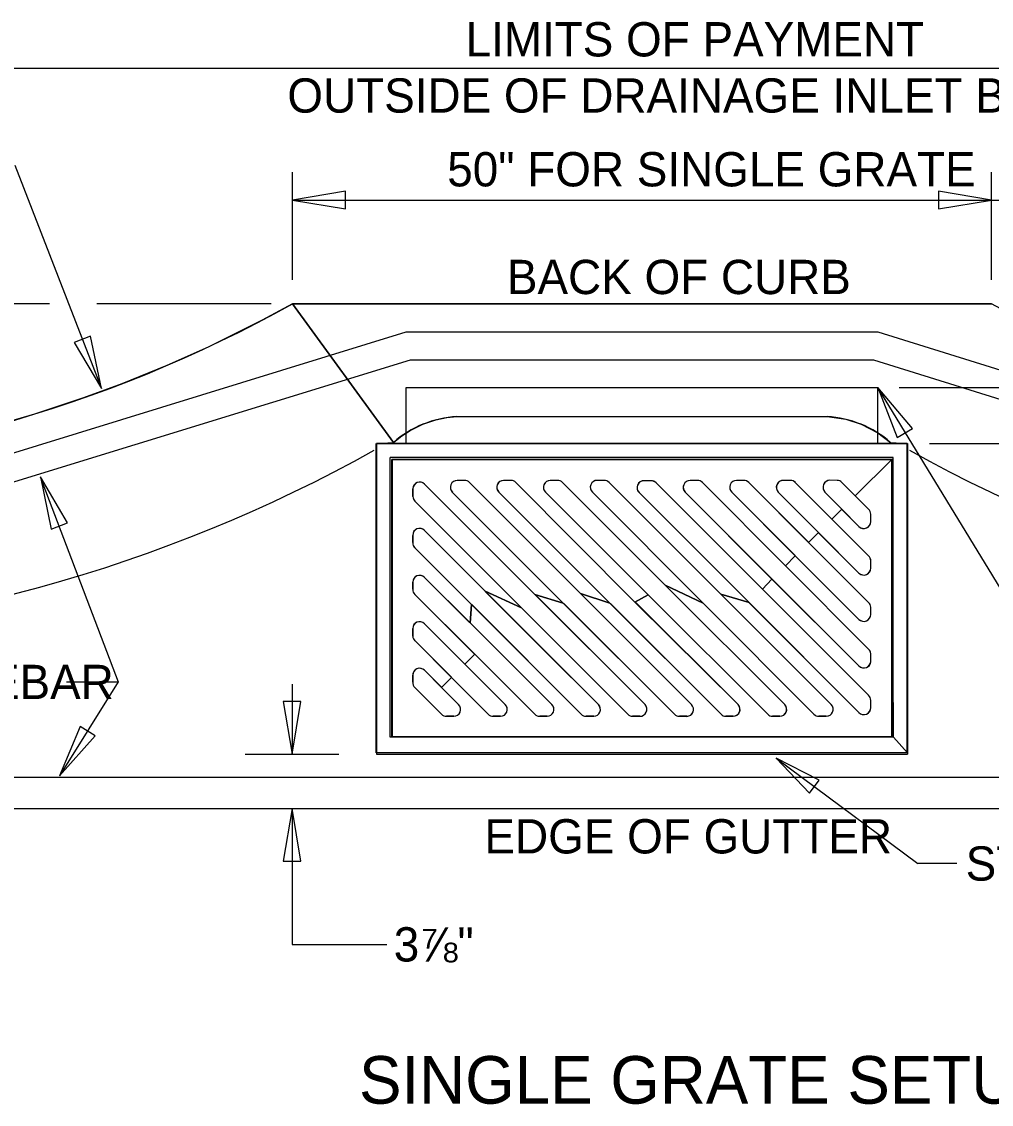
# Model space of a CAD drawing. Extents: x 1.6 to 16.8, y 0.6 to 10.3.
# Drawn here: x 4.956 to 7.501, y 7.433 to 10.276 of the extents above; entities that cross this region are included whole.
import ezdxf

# ---------------------------------------------------------------- set-up
doc = ezdxf.new("R2010")
doc.units = 0
for name, color, linetype in [('SD_P_Dimension Lines', 7, 'Continuous'), ('SD_P_Dimension Text', 7, 'Continuous'), ('SD_P_Prop Hidden Lines', 7, 'Continuous'), ('SD_P_Shading', 7, 'Continuous'), ('SD_P_Subtitles', 7, 'Continuous'), ('SD_X_Exist Hidden Lines', 7, 'Continuous'), ('SH_P_Sheet Border', 7, 'Continuous')]:
    doc.layers.add(name, color=color, linetype=linetype)

msp = doc.modelspace()

# ---------------------------------------------------------------- linework, layer by layer
at = {"layer": 'SD_P_Dimension Lines'}
for p, q in [((4.0533, 10.1541), (9.1148, 10.1541)), ((4.9383, 9.8991), (5.1654, 9.3123)), ((5.6671, 9.5984), (5.6671, 9.8808)), ((7.501, 9.5984), (7.501, 9.8808)), ((5.8057, 9.8305), (5.6671, 9.8074)), ((5.6671, 9.8074), (7.501, 9.8074)), ((5.6671, 9.8074), (5.8057, 9.7843)), ((5.8057, 9.7843), (5.8057, 9.8305)), ((7.501, 9.8074), (7.3625, 9.8305)), ((7.3625, 9.8305), (7.3625, 9.7843)), ((7.3625, 9.7843), (7.501, 9.8074)), ((7.501, 9.8074), (9.1148, 9.8074)), ((5.0286, 9.535), (4.4328, 9.535)), ((5.6104, 9.535), (5.1529, 9.535)), ((5.137, 9.4498), (5.0939, 9.4331)), ((5.1654, 9.3123), (5.137, 9.4498)), ((5.0939, 9.4331), (5.1654, 9.3123)), ((7.6417, 8.5956), (7.203, 9.315)), ((7.203, 9.315), (7.2542, 9.1842)), ((7.2939, 9.2079), (7.203, 9.315)), ((7.2595, 9.315), (7.7283, 9.315)), ((7.2542, 9.1842), (7.2939, 9.2079)), ((7.3386, 9.1683), (8.2423, 9.1683)), ((5.0049, 9.0808), (5.2094, 8.5422)), ((5.005, 9.0807), (5.0334, 8.9432)), ((5.0765, 8.9599), (5.005, 9.0807)), ((5.0334, 8.9432), (5.0765, 8.9599)), ((5.2094, 8.5422), (5.0553, 8.2958)), ((5.0739, 8.5422), (5.2094, 8.5422)), ((5.6658, 8.5362), (5.6658, 8.3522)), ((5.6889, 8.4907), (5.6427, 8.4907)), ((5.6427, 8.4907), (5.6658, 8.3522)), ((5.6658, 8.3522), (5.6889, 8.4907)), ((5.1094, 8.4255), (5.0553, 8.2959)), ((5.1485, 8.4009), (5.1094, 8.4255)), ((5.0553, 8.2959), (5.1485, 8.4009)), ((5.5429, 8.3522), (5.7886, 8.3522)), ((6.9363, 8.3418), (7.3082, 8.0655)), ((7.0491, 8.2841), (6.9363, 8.3418)), ((6.9363, 8.3418), (7.0241, 8.2504)), ((7.0241, 8.2504), (7.0491, 8.2841)), ((5.6658, 8.21), (5.6427, 8.0715)), ((5.6658, 8.2101), (5.6658, 7.8532)), ((5.6889, 8.0715), (5.6658, 8.21)), ((5.6427, 8.0715), (5.6889, 8.0715)), ((7.4102, 8.0655), (7.3082, 8.0655)), ((5.6658, 7.8532), (5.9141, 7.8532))]:
    msp.add_line(p, q, dxfattribs=at)
at = {"layer": 'SD_P_Prop Hidden Lines'}
for p, q in [((5.9651, 9.315), (7.203, 9.315)), ((5.9651, 9.1683), (5.9651, 9.315)), ((7.203, 9.1683), (7.203, 9.315)), ((4.2001, 8.2924), (8.9681, 8.2924))]:
    msp.add_line(p, q, dxfattribs=at)
for centre, start, end in [((3.9516, 12.6099), 271.6552, 299.1579), ((9.2165, 12.6099), 240.8421, 268.3448)]:
    msp.add_arc(centre, 3.9611, start, end, dxfattribs=at)
at = {"layer": 'SD_P_Shading'}
for points in [[(7.6145, 9.4744), (7.501, 9.535), (5.6671, 9.535), (5.9316, 9.1713), (5.9541, 9.1888), (5.9754, 9.2024), (6.0092, 9.2189), (6.0431, 9.2302), (6.0715, 9.2362), (6.0979, 9.239), (7.0702, 9.239), (7.119, 9.2318), (7.159, 9.2189), (7.203, 9.1959), (7.2366, 9.1713), (7.2803, 9.1682), (7.2809, 8.356), (5.8872, 8.356), (5.8872, 9.1682), (5.9316, 9.1713), (5.6671, 9.535), (5.5871, 9.4917), (5.4458, 9.4216), (5.3366, 9.3727), (5.2187, 9.3247), (5.1184, 9.2878), (4.9893, 9.2452), (4.8871, 9.2154)], [(4.0533, 8.2101), (9.1084, 8.2101)]]:
    msp.add_lwpolyline(points, dxfattribs=at)
for points in [[(5.8872, 8.356), (5.8872, 9.1683), (7.2809, 9.1683), (7.2809, 8.356), (7.2442, 8.3971), (7.2407, 9.1263), (5.9283, 9.1263), (5.9283, 8.398), (7.2442, 8.3971), (7.2809, 8.356)], [(5.9283, 9.1263), (7.2401, 9.1262), (7.1439, 9.0309), (7.1089, 9.0659), (7.1061, 9.0682), (7.103, 9.0698), (7.0994, 9.0709), (7.0961, 9.0712), (7.0774, 9.0717), (7.0725, 9.071), (7.0676, 9.0688), (7.0639, 9.0658), (7.0606, 9.0604), (7.0592, 9.0554), (7.0595, 9.0495), (7.0614, 9.0445), (7.0644, 9.0405), (7.1089, 8.9955), (7.0827, 8.9697), (6.9865, 9.0659), (6.984, 9.068), (6.9806, 9.0698), (6.9777, 9.0708), (6.9737, 9.0712), (6.9544, 9.0712), (6.9501, 9.0707), (6.945, 9.0685), (6.9411, 9.0652), (6.9379, 9.0601), (6.9367, 9.0552), (6.9369, 9.0501), (6.9389, 9.0446), (6.9419, 9.0405), (7.0477, 8.9343), (7.0215, 8.9085), (6.8641, 9.0659), (6.8617, 9.068), (6.8582, 9.0698), (6.8549, 9.0709), (6.8512, 9.0712), (6.832, 9.0712), (6.8272, 9.0705), (6.8226, 9.0685), (6.8184, 9.0648), (6.8155, 9.0601), (6.8143, 9.055), (6.8146, 9.0496), (6.8164, 9.0446), (6.8195, 9.0405), (6.9865, 8.8735), (6.9607, 8.8473), (6.7426, 9.0659), (6.7399, 9.0681), (6.7367, 9.0698), (6.7334, 9.0709), (6.7297, 9.0712), (6.7105, 9.0712), (6.7055, 9.0705), (6.7007, 9.0684), (6.6967, 9.0649), (6.6936, 9.06), (6.6924, 9.0557), (6.6924, 9.0504), (6.694, 9.0452), (6.6971, 9.0405), (6.9253, 8.8123), (6.9, 8.7861), (6.6211, 9.065), (6.6182, 9.0674), (6.6151, 9.069), (6.6117, 9.07), (6.6082, 9.0704), (6.5889, 9.0704), (6.5846, 9.0698), (6.5794, 9.0675), (6.5754, 9.0641), (6.5724, 9.0592), (6.5712, 9.0543), (6.5716, 9.0485), (6.5735, 9.0435), (6.5765, 9.0397), (6.865, 8.7507), (6.7911, 8.7725), (6.4975, 9.0661), (6.4946, 9.0685), (6.4916, 9.0701), (6.4882, 9.0711), (6.4847, 9.0715), (6.4657, 9.0715), (6.4612, 9.0707), (6.4565, 9.0686), (6.4521, 9.0646), (6.4495, 9.0599), (6.4484, 9.0543), (6.4488, 9.0499), (6.4507, 9.0448), (6.4541, 9.0405), (6.7448, 8.7489), (6.6447, 8.7966), (6.3754, 9.0659), (6.3727, 9.0681), (6.3694, 9.0698), (6.3659, 9.0709), (6.3625, 9.0712), (6.3432, 9.0712), (6.3383, 9.0705), (6.3336, 9.0683), (6.3293, 9.0645), (6.3267, 9.0601), (6.3255, 9.055), (6.3258, 9.0495), (6.3276, 9.0448), (6.3308, 9.0405), (6.6001, 8.7712), (6.5651, 8.752), (6.2529, 9.0659), (6.2501, 9.0682), (6.247, 9.0698), (6.2438, 9.0708), (6.2401, 9.0712), (6.2208, 9.0712), (6.2162, 9.0706), (6.211, 9.0682), (6.2071, 9.0647), (6.2043, 9.0601), (6.2031, 9.0554), (6.2034, 9.0496), (6.2053, 9.0445), (6.2084, 9.0405), (6.5, 8.7489), (6.4226, 8.7743), (6.1314, 9.0659), (6.1287, 9.0681), (6.1255, 9.0698), (6.1221, 9.0709), (6.1185, 9.0712), (6.0993, 9.0712), (6.0943, 9.0705), (6.0891, 9.0681), (6.0852, 9.0646), (6.0825, 9.06), (6.0812, 9.0551), (6.0813, 9.05), (6.0831, 9.0447), (6.0859, 9.0405), (6.3775, 8.7489), (6.3028, 8.7721), (6.0134, 9.0615), (6.0094, 9.0646), (6.0046, 9.0665), (5.9993, 9.0669), (5.994, 9.0656), (5.9903, 9.0637), (5.9865, 9.06), (5.9838, 9.0551), (5.9828, 9.0493), (5.9828, 9.0292), (5.9831, 9.0259), (5.9842, 9.0225), (5.9858, 9.0196), (5.988, 9.0169), (6.2674, 8.7371), (6.1721, 8.7809), (6.0134, 8.94), (6.0094, 8.943), (6.0042, 8.9449), (5.9993, 8.9453), (5.9935, 8.9439), (5.9895, 8.9416), (5.9856, 8.9377), (5.9832, 8.9329), (5.9823, 8.9271), (5.9823, 8.9079), (5.9827, 8.9043), (5.9838, 8.9006), (5.9854, 8.8976), (5.988, 8.8945), (6.1367, 8.7459), (6.1327, 8.6973), (6.0134, 8.8167), (6.0095, 8.8197), (6.0041, 8.8217), (5.9991, 8.822), (5.9935, 8.8207), (5.9897, 8.8185), (5.9859, 8.8147), (5.9833, 8.8099), (5.9823, 8.8038), (5.9823, 8.7855), (5.9828, 8.7812), (5.9838, 8.7782), (5.9854, 8.7753), (5.988, 8.7721), (6.1454, 8.6147), (6.1192, 8.5889), (6.0134, 8.6952), (6.0089, 8.6985), (6.0039, 8.7002), (5.9986, 8.7004), (5.9935, 8.6991), (5.9893, 8.6967), (5.9855, 8.6926), (5.9832, 8.6881), (5.9823, 8.6823), (5.9823, 8.6622), (5.9829, 8.6585), (5.984, 8.6558), (5.9857, 8.6531), (5.988, 8.6506), (6.0842, 8.554), (6.058, 8.5277), (6.0134, 8.5728), (6.009, 8.576), (6.0041, 8.5777), (5.999, 8.578), (5.9935, 8.5767), (5.9898, 8.5746), (5.9862, 8.5712), (5.9835, 8.5664), (5.9826, 8.5635), (5.9823, 8.5599), (5.9823, 8.5415), (5.9826, 8.5377), (5.9837, 8.5338), (5.9856, 8.5303), (5.988, 8.5273), (6.023, 8.4923), (6.058, 8.4573), (6.0607, 8.4551), (6.0639, 8.4534), (6.0675, 8.4523), (6.0708, 8.452), (6.0901, 8.452), (6.0953, 8.4528), (6.1002, 8.4552), (6.104, 8.4587), (6.1066, 8.4632), (6.1078, 8.4687), (6.1076, 8.4731), (6.1059, 8.4782), (6.1026, 8.4827), (6.058, 8.5277), (6.0842, 8.554), (6.1804, 8.4573), (6.183, 8.4552), (6.1863, 8.4534), (6.1896, 8.4524), (6.1921, 8.4521), (6.2125, 8.452), (6.2178, 8.4528), (6.2228, 8.4554), (6.2268, 8.4593), (6.229, 8.4632), (6.2303, 8.4687), (6.2299, 8.4738), (6.2281, 8.4785), (6.225, 8.4827), (6.1192, 8.5889), (6.1454, 8.6147), (6.3028, 8.4573), (6.3055, 8.4551), (6.3087, 8.4534), (6.3117, 8.4524), (6.3157, 8.452), (6.3349, 8.452), (6.3406, 8.453), (6.3452, 8.4553), (6.3491, 8.4591), (6.3514, 8.4632), (6.3526, 8.4683), (6.3523, 8.4738), (6.3507, 8.4782), (6.3474, 8.4827), (6.1327, 8.6973), (6.1367, 8.7459), (6.4243, 8.4573), (6.4269, 8.4552), (6.4302, 8.4534), (6.4333, 8.4524), (6.4372, 8.452), (6.4573, 8.452), (6.4625, 8.4528), (6.4676, 8.4554), (6.4715, 8.4591), (6.4738, 8.4632), (6.4751, 8.4685), (6.4746, 8.4741), (6.473, 8.4785), (6.4698, 8.4827), (6.1721, 8.7809), (6.2674, 8.7371), (6.5467, 8.4573), (6.5494, 8.4552), (6.5527, 8.4534), (6.5559, 8.4524), (6.5596, 8.452), (6.578, 8.452), (6.5837, 8.4527), (6.5885, 8.4548), (6.5926, 8.4583), (6.5954, 8.4626), (6.5969, 8.4676), (6.5968, 8.4733), (6.595, 8.4786), (6.5922, 8.4827), (6.3028, 8.7721), (6.3775, 8.7489), (6.6691, 8.4573), (6.6717, 8.4552), (6.6751, 8.4534), (6.6784, 8.4523), (6.6821, 8.452), (6.7022, 8.452), (6.7071, 8.4528), (6.7121, 8.4554), (6.7158, 8.4591), (6.7182, 8.4635), (6.7193, 8.4682), (6.719, 8.4733), (6.717, 8.4786), (6.7137, 8.4827), (6.4226, 8.7743), (6.5, 8.7489), (6.7916, 8.4573), (6.7943, 8.4551), (6.7975, 8.4534), (6.801, 8.4523), (6.8044, 8.452), (6.8236, 8.452), (6.8289, 8.4528), (6.8343, 8.4556), (6.8379, 8.4592), (6.8401, 8.4632), (6.8413, 8.4678), (6.8413, 8.4723), (6.8398, 8.4775), (6.8382, 8.4803), (6.8361, 8.4827), (6.5651, 8.752), (6.6001, 8.7712), (6.914, 8.4573), (6.9166, 8.4552), (6.9199, 8.4534), (6.9234, 8.4524), (6.9268, 8.452), (6.946, 8.452), (6.9513, 8.4529), (6.956, 8.4551), (6.9603, 8.4592), (6.9625, 8.4632), (6.9638, 8.4685), (6.9636, 8.4731), (6.9621, 8.4778), (6.9607, 8.4801), (6.9586, 8.4827), (6.6447, 8.7966), (6.7448, 8.7489), (7.0355, 8.4573), (7.0383, 8.4551), (7.0414, 8.4534), (7.0447, 8.4524), (7.0484, 8.452), (7.0676, 8.452), (7.0736, 8.453), (7.0782, 8.4554), (7.0821, 8.4592), (7.0845, 8.4632), (7.0857, 8.4679), (7.0856, 8.4733), (7.0838, 8.4786), (7.0805, 8.4831), (6.7911, 8.7725), (6.865, 8.7507), (7.1535, 8.4617), (7.1576, 8.4587), (7.162, 8.4569), (7.1678, 8.4564), (7.1734, 8.4578), (7.1783, 8.4608), (7.1818, 8.4648), (7.184, 8.4698), (7.1846, 8.4746), (7.1846, 8.4938), (7.1842, 8.4976), (7.1831, 8.5011), (7.1814, 8.5043), (7.1789, 8.5072), (6.9, 8.7861), (6.9253, 8.8123), (7.1535, 8.5841), (7.1584, 8.5807), (7.1627, 8.5792), (7.1681, 8.5789), (7.1734, 8.5802), (7.178, 8.5829), (7.1808, 8.5858), (7.1835, 8.5906), (7.1844, 8.5939), (7.1846, 8.597), (7.1846, 8.6162), (7.1841, 8.62), (7.183, 8.623), (7.1815, 8.6258), (7.1789, 8.6287), (6.9607, 8.8473), (6.9865, 8.8735), (7.1535, 8.7065), (7.1582, 8.7032), (7.1627, 8.7016), (7.1681, 8.7012), (7.1734, 8.7025), (7.1778, 8.7052), (7.1816, 8.7093), (7.1839, 8.7142), (7.1847, 8.7194), (7.1847, 8.7386), (7.1841, 8.7424), (7.1831, 8.7452), (7.1815, 8.7481), (7.1789, 8.7511), (7.0215, 8.9085), (7.0477, 8.9343), (7.1535, 8.8281), (7.1585, 8.8246), (7.1628, 8.8231), (7.168, 8.8228), (7.1734, 8.8241), (7.1786, 8.8274), (7.182, 8.8315), (7.1838, 8.8355), (7.1846, 8.841), (7.1846, 8.8602), (7.1843, 8.8635), (7.1831, 8.8674), (7.1816, 8.8703), (7.1789, 8.8735), (7.0827, 8.9697), (7.1089, 8.9955), (7.1535, 8.9505), (7.1581, 8.9471), (7.1625, 8.9456), (7.1685, 8.9452), (7.1734, 8.9465), (7.1774, 8.9488), (7.1813, 8.9528), (7.1837, 8.9574), (7.1847, 8.9633), (7.1847, 8.9826), (7.1842, 8.9863), (7.1831, 8.9898), (7.1812, 8.9933), (7.1789, 8.9959), (7.1439, 9.0309), (7.2401, 9.1262), (7.2401, 8.3979), (5.9283, 8.398)]]:
    msp.add_lwpolyline(points, close=True, dxfattribs=at)
at = {"layer": 'SD_X_Exist Hidden Lines'}
for p, q in [((4.2001, 8.9176), (5.9651, 9.4617)), ((5.9651, 9.4617), (7.203, 9.4617)), ((7.203, 9.4617), (8.9681, 8.9106)), ((4.2001, 8.8408), (5.9762, 9.3883)), ((5.9762, 9.3883), (7.1918, 9.3883)), ((7.1918, 9.3883), (8.9681, 8.8338))]:
    msp.add_line(p, q, dxfattribs=at)
at = {"layer": 'SH_P_Sheet Border'}
for p, q in [((5.6671, 9.535), (7.501, 9.535)), ((6.0979, 9.239), (7.0702, 9.239)), ((5.8866, 8.3559), (5.8866, 9.1682)), ((5.8872, 9.1683), (7.2809, 9.1683)), ((5.8872, 9.1683), (5.8872, 8.3522)), ((7.2803, 9.1682), (5.8872, 9.1682)), ((7.2803, 8.3559), (7.2803, 9.1682)), ((7.2809, 9.1683), (7.2809, 8.3522)), ((5.9233, 8.397), (5.9233, 9.1315)), ((7.2436, 9.1315), (5.9233, 9.1315)), ((5.9277, 8.3979), (5.9277, 9.1262)), ((7.2401, 9.1262), (5.9277, 9.1262)), ((7.2401, 8.3979), (7.2401, 9.1262)), ((7.2436, 8.397), (7.2436, 9.1315)), ((6.1185, 9.0712), (6.0993, 9.0712)), ((6.2401, 9.0712), (6.2208, 9.0712)), ((6.3625, 9.0712), (6.3432, 9.0712)), ((6.485, 9.0715), (6.4657, 9.0715)), ((6.6082, 9.0704), (6.5889, 9.0704)), ((6.7297, 9.0712), (6.7105, 9.0712)), ((6.8512, 9.0712), (6.832, 9.0712)), ((6.9737, 9.0712), (6.9544, 9.0712)), ((7.0961, 9.0712), (7.0774, 9.0717)), ((5.9828, 9.0292), (5.9828, 9.0493)), ((6.0134, 9.0615), (6.5922, 8.4827)), ((6.0859, 9.0405), (6.6691, 8.4573)), ((6.1314, 9.0659), (6.7137, 8.4827)), ((6.2084, 9.0405), (6.7916, 8.4573)), ((6.2529, 9.0659), (6.5651, 8.752)), ((6.3308, 9.0405), (6.6001, 8.7712)), ((6.3754, 9.0659), (6.6447, 8.7966)), ((6.4541, 9.0405), (7.0355, 8.4573)), ((6.4975, 9.0661), (7.081, 8.4827)), ((6.6211, 9.065), (7.1789, 8.5072)), ((6.6971, 9.0405), (7.1535, 8.5841)), ((6.7426, 9.0659), (7.1789, 8.6287)), ((6.8195, 9.0405), (7.1535, 8.7065)), ((6.8641, 9.0659), (7.1789, 8.7511)), ((6.9419, 9.0405), (7.1535, 8.8281)), ((6.9865, 9.0659), (7.1789, 8.8735)), ((7.0644, 9.0405), (7.1535, 8.9505)), ((7.1089, 9.0659), (7.1789, 8.9959)), ((5.988, 9.0169), (6.5467, 8.4573)), ((6.5765, 9.0397), (7.1535, 8.4617)), ((7.1847, 8.9633), (7.1847, 8.9826)), ((5.9823, 8.9079), (5.9823, 8.9271)), ((6.0134, 8.94), (6.3308, 8.6217)), ((5.988, 8.8945), (6.2853, 8.5972)), ((7.1846, 8.841), (7.1846, 8.8602)), ((6.0134, 8.8167), (6.2521, 8.578)), ((5.9823, 8.7855), (5.9823, 8.8038)), ((6.6447, 8.7966), (6.9586, 8.4827)), ((5.988, 8.7721), (6.3028, 8.4573)), ((6.6001, 8.7712), (6.914, 8.4573)), ((6.566, 8.7529), (6.8361, 8.4827)), ((7.1847, 8.7194), (7.1847, 8.7386)), ((5.9823, 8.6622), (5.9823, 8.6823)), ((6.0134, 8.6952), (6.225, 8.4827)), ((5.988, 8.6506), (6.1804, 8.4573)), ((6.3308, 8.6217), (6.4698, 8.4827)), ((7.1846, 8.597), (7.1846, 8.6162)), ((6.2844, 8.5972), (6.4243, 8.4573)), ((5.9823, 8.5415), (5.9823, 8.5599)), ((6.0134, 8.5728), (6.1026, 8.4827)), ((6.2521, 8.578), (6.3474, 8.4827)), ((5.988, 8.5273), (6.058, 8.4573)), ((7.1846, 8.4746), (7.1846, 8.4938)), ((6.0901, 8.452), (6.0708, 8.452)), ((6.2125, 8.452), (6.1932, 8.452)), ((6.3349, 8.452), (6.3157, 8.452)), ((6.4573, 8.452), (6.4372, 8.452)), ((6.578, 8.452), (6.5596, 8.452)), ((6.7022, 8.452), (6.6821, 8.452)), ((6.8236, 8.452), (6.8044, 8.452)), ((6.946, 8.452), (6.9268, 8.452)), ((7.0676, 8.452), (7.0484, 8.452)), ((7.2436, 8.397), (5.9233, 8.397)), ((7.2401, 8.3979), (5.9277, 8.3979)), ((7.2803, 8.3559), (5.8866, 8.3559)), ((5.8872, 8.3522), (7.2809, 8.3522)), ((3.5821, 8.2101), (9.5734, 8.2101))]:
    msp.add_line(p, q, dxfattribs=at)
for centre, radius, start, end in [((3.9516, 12.6099), 3.521, 271.6552, 299.1579), ((6.1147, 8.9599), 0.2796, 93.4333, 130.9039), ((7.0535, 8.9599), 0.2796, 49.0961, 86.5667), ((6.0993, 9.053), 0.0182, 90, 224.7854), ((6.1185, 9.053), 0.0182, 45, 90), ((6.2209, 9.0533), 0.0179, 90.3846, 225.3846), ((6.2401, 9.053), 0.0182, 45, 90), ((6.3434, 9.0533), 0.0179, 90.3846, 225.3846), ((6.3625, 9.053), 0.0182, 45, 90), ((6.4663, 9.0536), 0.0179, 91.6629, 226.9221), ((6.4847, 9.0532), 0.0182, 45, 90), ((6.5891, 9.0524), 0.0179, 90.3846, 225.3846), ((6.6082, 9.0521), 0.0182, 45, 90), ((6.7105, 9.053), 0.0182, 90, 224.8887), ((6.7297, 9.053), 0.0182, 45, 90), ((6.8321, 9.0533), 0.0179, 90.3446, 225.4246), ((6.8512, 9.053), 0.0182, 45, 90), ((6.9545, 9.0533), 0.0179, 90.3846, 225.3846), ((6.9737, 9.053), 0.0182, 45, 90), ((7.0774, 9.0534), 0.0183, 89.9103, 224.6783), ((7.0961, 9.053), 0.0182, 45, 90), ((6.0006, 9.0491), 0.0178, 44.3014, 179.3014), ((6.0002, 9.0294), 0.0174, 180.7544, 225.6427), ((7.1657, 8.9823), 0.019, 0.8217, 45.8217), ((7.1664, 8.9633), 0.0182, 224.9478, 0), ((6.0005, 8.9271), 0.0182, 45, 180), ((6.0013, 8.9081), 0.019, 180.7976, 225.7976), ((7.1657, 8.8599), 0.019, 0.7976, 45.7976), ((7.1664, 8.841), 0.0182, 225, 0), ((6.0005, 8.8038), 0.0182, 45, 180), ((6.0012, 8.7857), 0.0189, 180.687, 225.9082), ((7.1667, 8.7379), 0.018, 2.3121, 47.3121), ((6.0005, 8.6823), 0.0182, 45, 180), ((7.1665, 8.7194), 0.0182, 224.843, 0), ((5.9991, 8.6633), 0.0169, 183.8604, 228.8604), ((7.1667, 8.6155), 0.0179, 2.2405, 47.2405), ((7.1664, 8.597), 0.0182, 225, 0), ((6.0005, 8.5599), 0.0182, 45, 180), ((6.0023, 8.5413), 0.0201, 179.5436, 224.4679), ((7.1657, 8.4936), 0.019, 0.7976, 45.7976), ((6.09, 8.4699), 0.0179, 270.3846, 45.3846), ((6.2124, 8.4699), 0.0179, 270.3393, 45.3393), ((6.3348, 8.4699), 0.0179, 270.3846, 45.3846), ((6.4572, 8.4699), 0.0179, 270.3846, 45.3846), ((6.5787, 8.4703), 0.0183, 267.7005, 42.7005), ((6.7016, 8.4697), 0.0178, 271.879, 46.879), ((6.8235, 8.47), 0.0179, 270.3846, 45.3846), ((6.946, 8.47), 0.0179, 270.2929, 45.2929), ((7.0676, 8.4702), 0.0182, 270, 45), ((7.1664, 8.4746), 0.0182, 225, 0), ((6.0708, 8.4702), 0.0182, 225, 270), ((6.1932, 8.4702), 0.0182, 225.0894, 270), ((6.3157, 8.4702), 0.0182, 225, 270), ((6.4372, 8.4702), 0.0182, 225, 270), ((6.5596, 8.4702), 0.0182, 224.8794, 270), ((6.6821, 8.4702), 0.0182, 224.8422, 270), ((6.8044, 8.4702), 0.0182, 225.1108, 270), ((6.9268, 8.4703), 0.0182, 225.1807, 270), ((7.0484, 8.4702), 0.0182, 225, 270)]:
    msp.add_arc(centre, radius, start, end, dxfattribs=at)

# ---------------------------------------------------------------- texts
at = {"layer": 'SD_P_Dimension Text'}
for s, p in [('LIMITS OF PAYMENT', (6.121, 10.1845)), ('OUTSIDE OF DRAINAGE INLET BOX +3\'-0"', (5.6533, 10.037)), ('50" FOR SINGLE GRATE', (6.0729, 9.8433)), ('BACK OF CURB', (6.2295, 9.5605)), ('#4 REBAR', (4.6158, 8.4972)), ('EDGE OF GUTTER', (6.1706, 8.0919)), ('STEPS IN FRONT WALL', (7.4336, 8.0205)), ('3⅞"', (5.9325, 7.8082))]:
    msp.add_text(s, height=0.09, dxfattribs=at).set_placement(p)
at = {"layer": 'SD_P_Subtitles'}
msp.add_text('SINGLE GRATE SETUP', height=0.125, dxfattribs=at).set_placement((5.8414, 7.4349))

doc.saveas('drawing.dxf')
